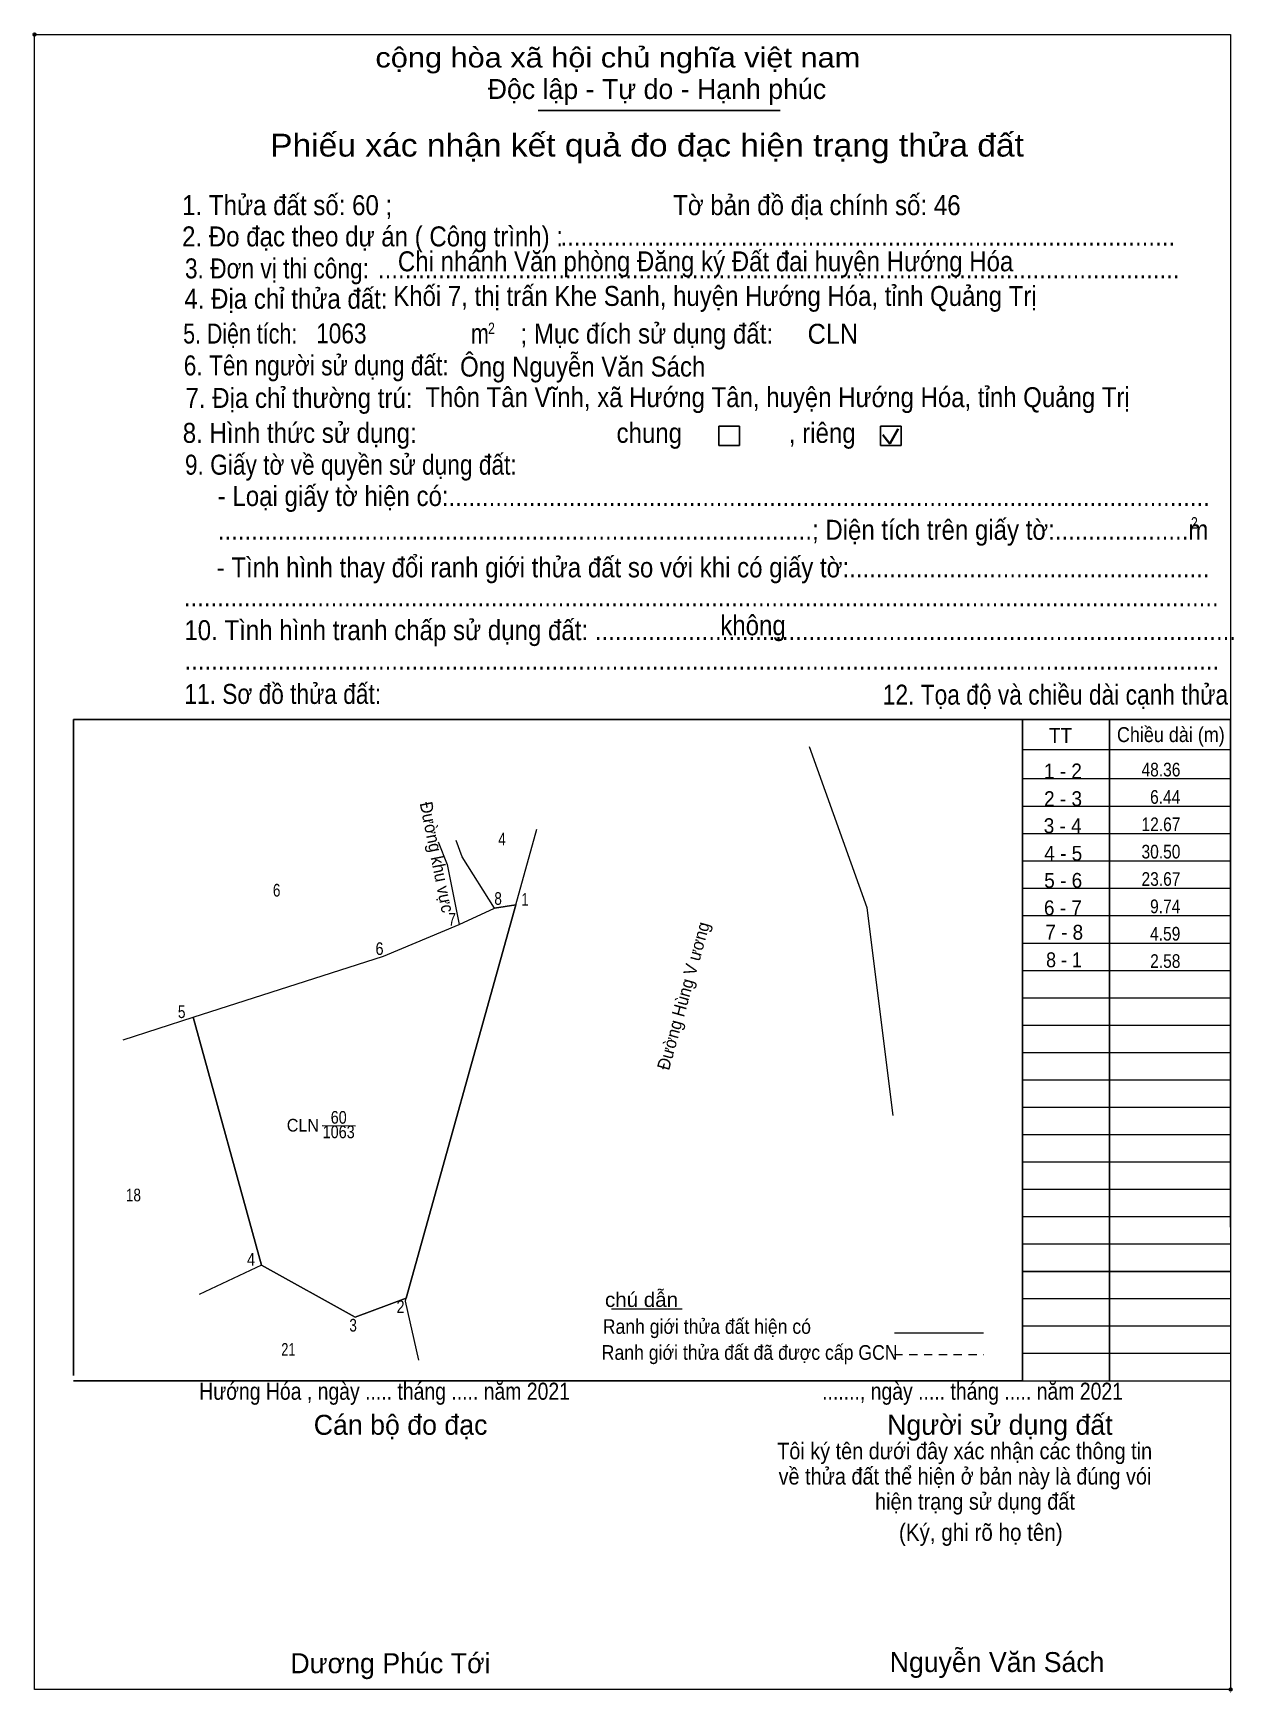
# Model space of a CAD drawing. Header units: metres. Extents: x 548068 to 548952, y 1841693 to 1842413.
# Drawn here: x 548554.2 to 548696.4, y 1842216.7 to 1842413.3 of the extents above; entities that cross this region are included whole.
import ezdxf
from ezdxf.enums import TextEntityAlignment as Align

# ---------------------------------------------------------------- set-up
doc = ezdxf.new("R2010")
doc.units = ezdxf.units.M
doc.header["$LTSCALE"] = 0.65
doc.header["$PDMODE"] = 32
doc.header["$PDSIZE"] = 0.325
doc.linetypes.add('SHORT_DASHED', pattern=[2.7, 1.5, -1.2])
for name, color, linetype, lineweight in [('1', 7, 'Continuous', 13), ('10', 7, 'Continuous', 13), ('17', 7, 'Continuous', 13), ('2', 7, 'Continuous', 25), ('30', 7, 'Continuous', 13), ('36', 7, 'Continuous', 13), ('50', 7, 'Continuous', 13), ('6', 7, 'Continuous', 13), ('63', 7, 'Continuous', 13)]:
    doc.layers.add(name, color=color, linetype=linetype, lineweight=lineweight)

msp = doc.modelspace()

# ---------------------------------------------------------------- linework, layer by layer
at = {"layer": '1'}
msp.add_lwpolyline([(548611.35, 1842310.02), (548598.35, 1842263.44), (548592.31, 1842261.2), (548581.23, 1842267.34), (548573.11, 1842296.74), (548595.65, 1842303.96), (548604.64, 1842307.71), (548608.8, 1842309.64)], close=True, dxfattribs=at)
at = {"layer": '17'}
msp.add_line((548622.68, 1842262.17), (548631.04, 1842262.17), dxfattribs=at)
at = {"layer": '2'}
for p, q in [((548614.01, 1842404.12), (548642.67, 1842404.12)), ((548558.93, 1842331.97), (548671.36, 1842331.97)), ((548558.93, 1842254.3), (548558.93, 1842331.97)), ((548671.36, 1842331.97), (548671.36, 1842253.67)), ((548671.36, 1842253.67), (548558.93, 1842253.67))]:
    msp.add_line(p, q, dxfattribs=at)
at = {"layer": '2', "lineweight": 35}
for p, q in [((548655.64, 1842364.65), (548656.63, 1842366.41)), ((548654.84, 1842365.7), (548655.64, 1842364.65))]:
    msp.add_line(p, q, dxfattribs=at)
at = {"layer": '2', "lineweight": 13}
msp.add_lwpolyline([(548554.32, 1842413.11), (548696.04, 1842413.11), (548696.04, 1842217.08), (548554.32, 1842217.08)], close=True, dxfattribs=at)
at = {"layer": '2'}
for points in [[(548635.41, 1842366.71), (548637.84, 1842366.71), (548637.84, 1842364.44), (548635.41, 1842364.44)], [(548654.56, 1842366.71), (548656.99, 1842366.71), (548656.99, 1842364.44), (548654.56, 1842364.44)]]:
    msp.add_lwpolyline(points, close=True, dxfattribs=at)
for p in [(548554.32, 1842413.11), (548696.04, 1842217.08)]:
    msp.add_point(p, dxfattribs=at)
at = {"layer": '30', "lineweight": 25}
for p, q in [((548671.36, 1842271.87), (548671.36, 1842331.97)), ((548681.67, 1842331.97), (548681.67, 1842253.67))]:
    msp.add_line(p, q, dxfattribs=at)
at = {"layer": '30'}
for p, q in [((548671.36, 1842328.43), (548696.04, 1842328.43)), ((548671.36, 1842325), (548696.04, 1842325)), ((548671.29, 1842321.7), (548695.98, 1842321.7)), ((548671.36, 1842318.48), (548696.04, 1842318.48)), ((548671.36, 1842315.23), (548696.04, 1842315.23)), ((548671.36, 1842311.99), (548696.04, 1842311.99)), ((548671.36, 1842308.75), (548696.04, 1842308.75)), ((548671.36, 1842305.51), (548696.04, 1842305.51)), ((548671.36, 1842302.27), (548696.04, 1842302.27)), ((548671.36, 1842299.03), (548696.04, 1842299.03)), ((548671.36, 1842295.79), (548696.04, 1842295.79)), ((548671.36, 1842292.55), (548696.04, 1842292.55)), ((548671.36, 1842289.31), (548696.04, 1842289.31)), ((548671.36, 1842286.07), (548696.04, 1842286.07)), ((548671.36, 1842282.83), (548696.04, 1842282.83)), ((548671.36, 1842279.59), (548696.04, 1842279.59)), ((548671.36, 1842276.35), (548696.04, 1842276.35)), ((548671.36, 1842273.11), (548696.04, 1842273.11)), ((548671.36, 1842269.87), (548696.04, 1842269.87)), ((548671.36, 1842266.63), (548696.04, 1842266.63)), ((548671.36, 1842266.62), (548696.04, 1842266.62)), ((548671.36, 1842263.39), (548696.04, 1842263.39)), ((548671.36, 1842260.15), (548696.04, 1842260.15)), ((548671.36, 1842256.91), (548696.04, 1842256.91)), ((548671.36, 1842253.67), (548696.04, 1842253.67))]:
    msp.add_line(p, q, dxfattribs=at)
at = {"layer": '30', "lineweight": 25}
msp.add_lwpolyline([(548671.36, 1842331.97), (548696.04, 1842331.97), (548696.04, 1842271.87)], dxfattribs=at)
at = {"layer": '36'}
for p, q in [((548564.8, 1842294.03), (548573.11, 1842296.74)), ((548581.23, 1842267.34), (548573.84, 1842263.86))]:
    msp.add_line(p, q, dxfattribs=at)
for points in [[(548602.15, 1842317.5), (548603.2, 1842314.82), (548604.64, 1842307.71)], [(548611.35, 1842310.02), (548608.8, 1842309.64), (548604.98, 1842315.72), (548604.27, 1842317.66)], [(548573.11, 1842296.74), (548595.65, 1842303.96), (548604.64, 1842307.71), (548608.8, 1842309.64), (548611.35, 1842310.02)], [(548573.11, 1842296.74), (548581.23, 1842267.34), (548592.31, 1842261.2), (548598.35, 1842263.44)]]:
    msp.add_lwpolyline(points, dxfattribs=at)
at = {"layer": '50'}
for p, q in [((548611.35, 1842310.02), (548613.85, 1842318.98)), ((548598.35, 1842263.44), (548611.35, 1842310.02))]:
    msp.add_line(p, q, dxfattribs=at)
for points in [[(548656.05, 1842285.08), (548652.97, 1842309.67), (548646.14, 1842328.75)], [(548599.85, 1842256.09), (548598.26, 1842263.1), (548598.35, 1842263.44)]]:
    msp.add_lwpolyline(points, dxfattribs=at)
at = {"layer": '6'}
msp.add_line((548656.2, 1842259.34), (548666.75, 1842259.34), dxfattribs=at)
at = {"layer": '6', "linetype": 'SHORT_DASHED'}
msp.add_line((548656.2, 1842256.76), (548666.75, 1842256.76), dxfattribs=at)
at = {"layer": '63'}
msp.add_line((548588.38, 1842283.89), (548592.33, 1842283.86), dxfattribs=at)

# ---------------------------------------------------------------- texts
at = {"layer": '1'}
for s, width, p in [('4', 0.8, (548609.71, 1842317.07)), ('6', 0.8, (548583.005, 1842311.01)), ('60', 0.85, (548590.36, 1842284.11)), ('CLN', 0.95, (548586.11, 1842283.18)), ('1063', 0.85, (548590.355, 1842282.39)), ('18', 0.8, (548566.035, 1842274.91)), ('21', 0.75, (548584.395, 1842256.63))]:
    msp.add_text(s, height=1.5, dxfattribs=dict(at, width=width)).set_placement(p, align=Align.CENTER)
at = {"layer": '10'}
for s, height, width, p in [('1 - 2', 1.768, 0.95, (548676.165, 1842325)), ('2 - 3', 1.768, 0.95, (548676.185, 1842321.72)), ('3 - 4', 1.768, 0.95, (548676.14, 1842318.52)), ('4 - 5', 1.768, 0.95, (548676.205, 1842315.25)), ('5 - 6', 1.768, 0.95, (548676.2, 1842312.04)), ('6 - 7', 1.768, 0.95, (548676.165, 1842308.79)), ('7 - 8', 1.763, 0.95, (548676.32, 1842305.9)), ('8 - 1', 1.763, 0.9, (548676.295, 1842302.64))]:
    msp.add_text(s, height=height, dxfattribs=dict(at, width=width)).set_placement(p, align=Align.CENTER)
at = {"layer": '2'}
for s, height, width, p in [('cộng hòa xã hội chủ nghĩa việt nam', 2.366, 1.15, (548594.71, 1842409.21)), ('1. Thửa đất số: 60 ;                                          Tờ bản đồ địa chính số: 46', 2.37, 0.9, (548571.8, 1842391.72)), ('2. Đo đạc theo dự án ( Công trình) : ', 2.367, 0.9, (548571.8, 1842388.02)), ('Chi nhánh Văn phòng Đăng ký Đất đai huyện Hướng Hóa', 2.365, 0.9, (548597.37, 1842385.07)), ('............................................................................................', 2.367, 0.9, (548616.64, 1842388.09)), ('3. Đơn vị thi công:', 2.367, 0.85, (548572.14, 1842384.23)), ('........................................................................................................................', 2.367, 0.9, (548595.01, 1842384.23)), ('4. Địa chỉ thửa đất:', 2.367, 0.9, (548572.07, 1842380.64)), ('Khối 7, thị trấn Khe Sanh, huyện Hướng Hóa, tỉnh Quảng Trị', 2.36, 0.9, (548596.82, 1842380.97)), ('5. Diện tích:', 2.367, 0.8, (548571.93, 1842376.51)), ('1063', 2.36, 0.85, (548587.69, 1842376.54)), ('m', 2.366, 0.8, (548606.03, 1842376.51)), ('2', 1.352, 0.8, (548608.06, 1842377.64)), ('; Mục đích sử dụng đất:', 2.366, 0.9, (548611.9, 1842376.51)), (' CLN', 2.36, 0.95, (548645.08, 1842376.49)), ('6. Tên người sử dụng đất:', 2.367, 0.85, (548572, 1842372.74)), ('Ông Nguyễn Văn Sách', 2.36, 0.9, (548604.74, 1842372.6)), ('7. Địa chỉ thường trú:', 2.367, 0.9, (548572.21, 1842368.89)), ('Thôn Tân Vĩnh, xã Hướng Tân, huyện Hướng Hóa, tỉnh Quảng Trị', 2.36, 0.9, (548600.62, 1842368.98)), ('8. Hình thức sử dụng:', 2.367, 0.9, (548571.88, 1842364.75)), ('chung                , riêng', 2.366, 0.9, (548623.28, 1842364.75)), ('9. Giấy tờ về quyền sử dụng đất:', 2.367, 0.85, (548572.14, 1842360.98)), ('     - Loại giấy tờ hiện có:..................................................................................................................', 2.366, 0.9, (548572.07, 1842357.27)), ('     .........................................................................................; Diện tích trên giấy tờ:....................m', 2.366, 0.9, (548572.07, 1842353.27)), ('2', 1.352, 0.8, (548691.34, 1842354.6)), ('     - Tình hình thay đổi ranh giới thửa đất so với khi có giấy tờ:......................................................', 2.366, 0.9, (548571.94, 1842348.82)), ('...........................................................................................................................................................', 2.366, 0.9, (548572, 1842345.38)), ('không', 2.366, 0.9, (548635.57, 1842341.96)), ('10. Tình hình tranh chấp sử dụng đất: ................................................................................................', 2.367, 0.9, (548572.07, 1842341.38)), ('11. Sơ đồ thửa đất:', 2.367, 0.85, (548572.07, 1842333.83)), ('...........................................................................................................................................................', 2.366, 0.9, (548572.07, 1842337.88)), ('12. Tọa độ và chiều dài cạnh thửa', 2.372, 0.85, (548654.82, 1842333.74)), ('Hướng Hóa , ngày ..... tháng ..... năm 2021', 2.022, 0.85, (548573.83, 1842251.41)), ('......., ngày ..... tháng ..... năm 2021', 2.022, 0.85, (548647.64, 1842251.41)), ('(Ký, ghi rõ họ tên)', 2.028, 0.9, (548656.74, 1842234.7))]:
    msp.add_text(s, height=height, dxfattribs=dict(at, width=width)).set_placement(p)
for s, height, p in [('Độc lập - Tự do - Hạnh phúc', 2.366, (548608.01, 1842405.48)), ('Cán bộ đo đạc', 2.366, (548587.4, 1842247.26)), ('Người sử dụng đất', 2.366, (548655.34, 1842247.26)), ('Dương Phúc Tới', 2.37, (548584.63, 1842219.02)), ('Nguyễn Văn Sách', 2.36, (548655.65, 1842219.16))]:
    msp.add_text(s, height=height, dxfattribs=at).set_placement(p)
for s, height, width, p in [('Phiếu xác nhận kết quả đo đạc hiện trạng thửa đất', 2.703, 1.1, (548626.895, 1842398.66)), ('Tôi ký tên dưới đây xác nhận các thông tin', 1.954, 0.9, (548664.525, 1842244.37)), ('về thửa đất thể hiện ở bản này là đúng vói', 1.954, 0.9, (548664.565, 1842241.37)), ('hiện trạng sử dụng đất', 1.954, 0.9, (548665.745, 1842238.39))]:
    msp.add_text(s, height=height, dxfattribs=dict(at, width=width)).set_placement(p, align=Align.CENTER)
msp.add_text('.', height=0.676, dxfattribs=at).set_placement((548696.0145, 1842216.7), align=Align.CENTER)
at = {"layer": '30'}
for s, height, width, p in [('TT', 1.763, 0.95, (548674.52, 1842329.2)), ('Chiều dài (m)', 1.768, 0.9, (548682.57, 1842329.31))]:
    msp.add_text(s, height=height, dxfattribs=dict(at, width=width)).set_placement(p)
at = {"layer": '6'}
for s, height, width, p in [('chú dẫn', 1.732, 1.05, (548621.91, 1842262.4)), ('Ranh giới thửa đất hiện có ', 1.732, 0.9, (548621.65, 1842259.22)), ('Ranh giới thửa đất đã được cấp GCN', 1.737, 0.9, (548621.52, 1842256.14))]:
    msp.add_text(s, height=height, dxfattribs=dict(at, width=width)).set_placement(p)
at = {"layer": '63'}
for s, height, width, p in [('48.36', 1.62, 0.85, (548690.09, 1842325.24)), ('6.44', 1.62, 0.85, (548690.08, 1842322)), ('12.67', 1.62, 0.85, (548690.09, 1842318.76)), ('30.50', 1.62, 0.85, (548690.09, 1842315.52)), ('23.67', 1.62, 0.85, (548690.09, 1842312.28)), (' 8', 1.5, 0.8, (548609.69, 1842310.03)), (' 1', 1.5, 0.75, (548612.85, 1842309.94)), (' 7', 1.5, 0.8, (548604.24, 1842307.55)), ('9.74', 1.62, 0.85, (548690.08, 1842309.04)), ('4.59', 1.62, 0.85, (548690.08, 1842305.8)), (' 6', 1.5, 0.85, (548595.67, 1842304.09)), ('2.58', 1.62, 0.85, (548690.09, 1842302.56)), (' 5', 1.5, 0.8, (548572.2, 1842296.62)), (' 4', 1.5, 0.85, (548580.44, 1842267.29)), (' 2', 1.5, 0.85, (548598.16, 1842261.68)), (' 3', 1.5, 0.8, (548592.51, 1842259.49))]:
    msp.add_text(s, height=height, dxfattribs=dict(at, width=width)).set_placement(p, align=Align.RIGHT)
at = {"layer": '63', "width": 0.95}
for s, rotation, p in [('Đường khu vực', 281.449, (548601.2685, 1842315.5339)), ('Đường Hùng V ương', 74.406, (548631.9186, 1842299.0484))]:
    msp.add_text(s, height=1.5, rotation=rotation, dxfattribs=at).set_placement(p, align=Align.CENTER)

doc.saveas('drawing.dxf')
